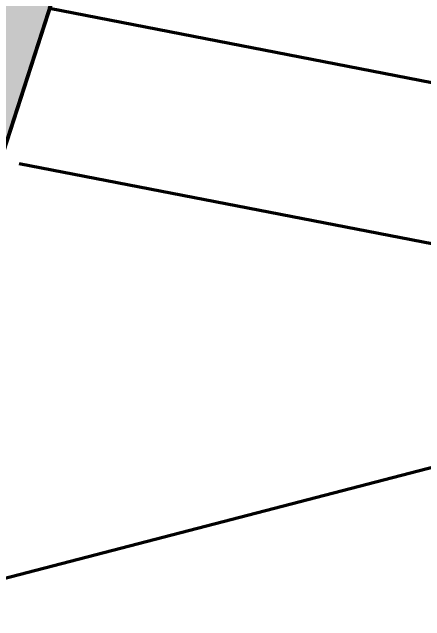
# Model space of a CAD drawing. Header units: millimetres. Extents: x 111 to 1506, y 14 to 566.
# Drawn here: x 223.2 to 227.11, y 97.15 to 102.92 of the extents above; entities that cross this region are included whole.
import ezdxf

# ---------------------------------------------------------------- set-up
doc = ezdxf.new("R2010")
doc.units = ezdxf.units.MM
doc.layers.add('G', color=254, linetype='Continuous', lineweight=5)

msp = doc.modelspace()

# ---------------------------------------------------------------- hatches: boundary and pattern name
at = {"layer": 'G', "lineweight": 100, "ltscale": 1000}
h = msp.add_hatch(dxfattribs=at)
h.set_pattern_fill('AR-HBONE', color=256, scale=0.046, angle=-22.085228, style=0)
h.set_pattern_definition([(22.914772, (797.12783, 1599.99595), (0.097837146, 0.241122153), [0.552, -0.184]), (112.914772, (797.29731, 1600.0676), (0.097837146, 0.241122153), [0.552, -0.184])])
edge = h.paths.add_edge_path()
edge.add_line((235.50294, 146.48372), (237.44709, 145.9959))
edge.add_line((237.44709, 145.9959), (222.91738, 100.98918))
edge.add_line((222.91738, 100.98918), (220.93875, 101.37021))
edge.add_line((220.93875, 101.37021), (235.50409, 146.48343))

# ---------------------------------------------------------------- linework, layer by layer
at = {"lineweight": 211, "ltscale": 1000}
msp.add_line((232.44388, 130.49814), (222.91738, 100.98918), dxfattribs=at)
at = {"lineweight": 100, "ltscale": 1000}
for p, q in [((223.55255, 102.95667), (238.6164, 100.02628)), ((223.26612, 101.48427), (231.84175, 99.81604)), ((221.68695, 97.17787), (231.84175, 99.81604))]:
    msp.add_line(p, q, dxfattribs=at)
for points in [[(223.55255, 102.95667), (232.44388, 130.49814), (239.49941, 128.13296), (242.89743, 131.13308), (261.65868, 109.92131), (247.00179, 100.37129), (245.10407, 88.77997), (220.48213, 93.44585), (232.44388, 130.49814)], [(232.44388, 130.49814), (222.91738, 100.98918)]]:
    msp.add_lwpolyline(points, dxfattribs=at)

doc.saveas('drawing.dxf')
